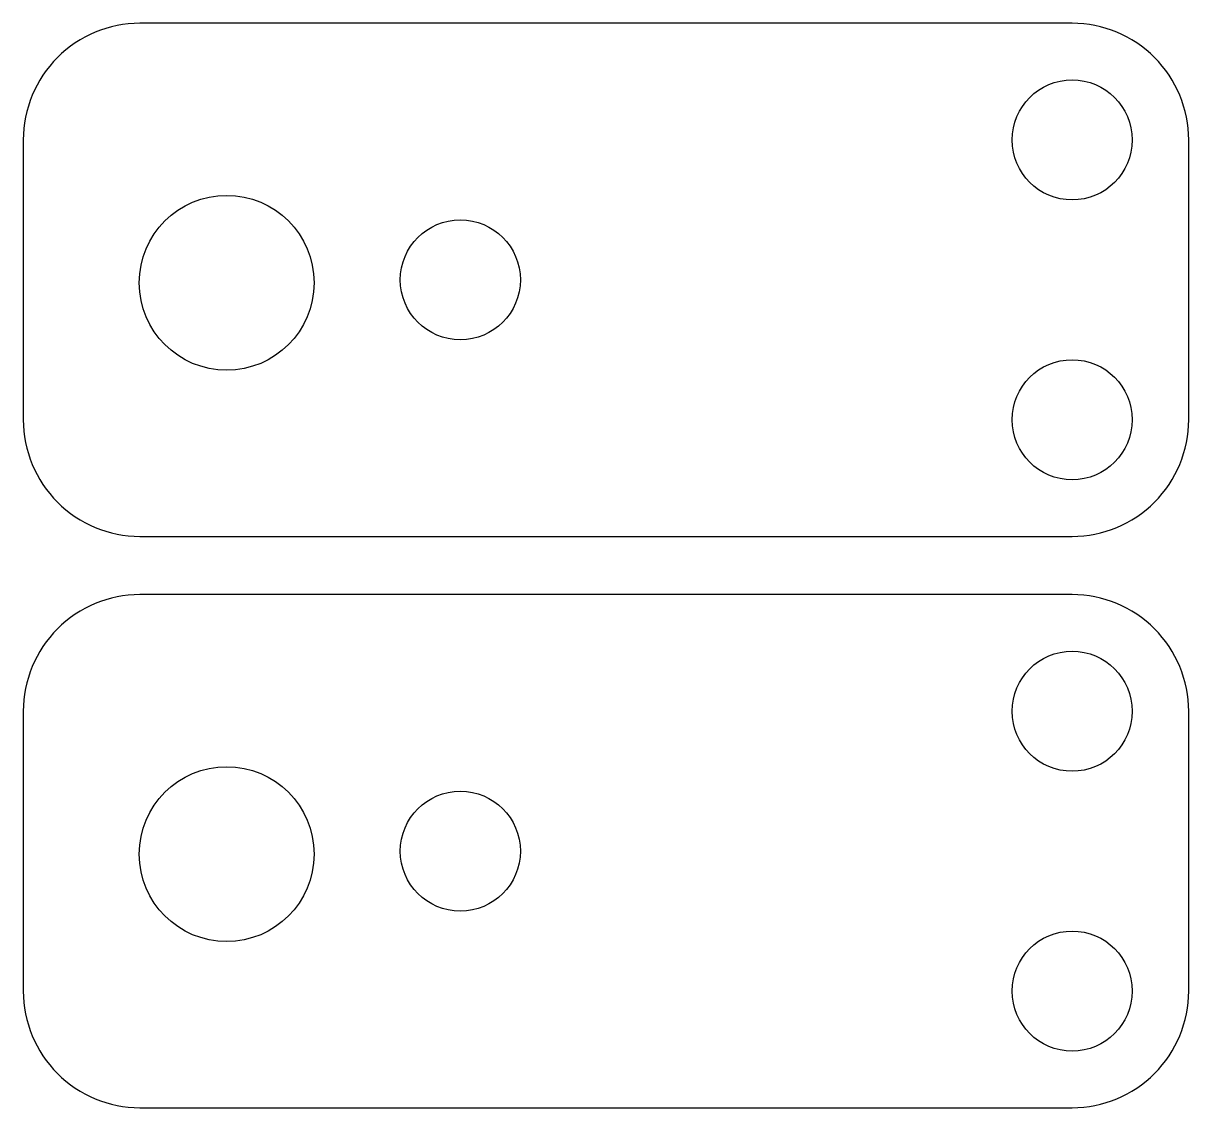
# Model space of a CAD drawing. Header units: inches. Extents: x 0 to 20, y 0 to 18.6.
import ezdxf

# ---------------------------------------------------------------- set-up
doc = ezdxf.new("R2010")
doc.units = ezdxf.units.IN
doc.header["$MEASUREMENT"] = 0
doc.layers.add('poket', color=1, linetype='Continuous')

msp = doc.modelspace()

# ---------------------------------------------------------------- linework, layer by layer
for centre, radius in [((18, 16.6), 1.03), ((3.49, 14.149), 1.5), ((7.5, 14.2), 1.03), ((18, 11.8), 1.03), ((18, 6.8), 1.03), ((3.49, 4.349), 1.5), ((7.5, 4.4), 1.03), ((18, 2), 1.03)]:
    msp.add_circle(centre, radius)
at = {"layer": 'poket'}
for points in [[(2, 9.8), (18, 9.8, 0.414214), (20, 11.8), (20, 16.6, 0.414214), (18, 18.6), (2, 18.6, 0.414214), (0, 16.6), (0, 11.8, 0.414214)], [(2, 0), (18, 0, 0.414214), (20, 2), (20, 6.8, 0.414214), (18, 8.8), (2, 8.8, 0.414214), (0, 6.8), (0, 2, 0.414214)]]:
    msp.add_lwpolyline(points, format="xyb", close=True, dxfattribs=at)

doc.saveas('drawing.dxf')
